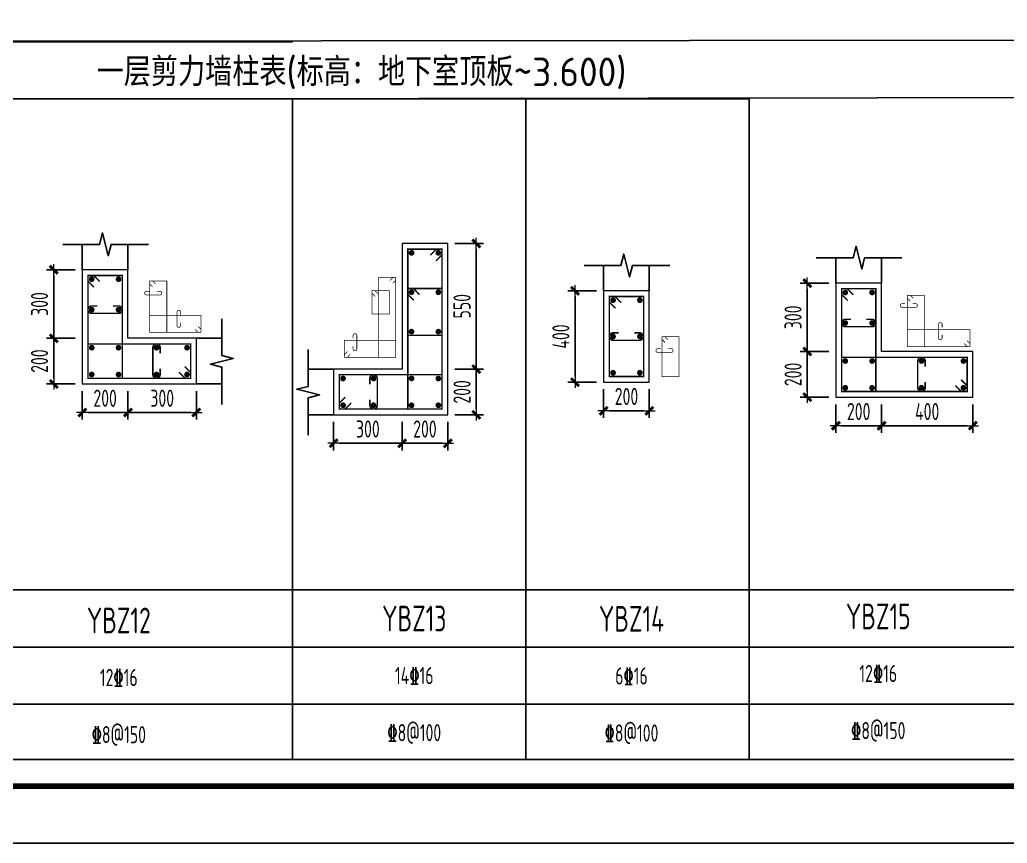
# Model space of a CAD drawing. Extents: x 580289 to 1106878, y -144605 to 78052.
# Drawn here: x 674911 to 692212, y 18652 to 33074 of the extents above; entities that cross this region are included whole.
import ezdxf
from ezdxf.enums import TextEntityAlignment as Align

# ---------------------------------------------------------------- set-up
doc = ezdxf.new("R2010")
doc.units = 0
doc.header["$LTSCALE"] = 100
doc.layers.get('0').update_dxf_attribs({"linetype": 'CONTINUOUS'})
doc.layers.get('Defpoints').update_dxf_attribs({"linetype": 'CONTINUOUS'})
for name, color, linetype, lineweight in [('REIN', 6, 'CONTINUOUS', 18), ('Z-柱大样外框', 7, 'CONTINUOUS', 18), ('Z-详图标注', 3, 'CONTINUOUS', 18)]:
    doc.layers.add(name, color=color, linetype=linetype, lineweight=lineweight)
for name, color, linetype in [('TAB', 7, 'CONTINUOUS'), ('THIN', 7, 'CONTINUOUS'), ('T图框', 7, 'CONTINUOUS'), ('图框', 254, 'CONTINUOUS')]:
    doc.layers.add(name, color=color, linetype=linetype)
doc.styles.get("Standard").update_dxf_attribs({"font": 'tssdeng.shx', "width": 0.7, "bigfont": 'tssdchn.shx'})
doc.styles.add('TCCAD_Dimension', font='Tssdeng.shx', dxfattribs={"width": 0.7, "bigfont": 'tssdchn.shx'})
doc.dimstyles.new('TCCAD_25_100', dxfattribs={"dimtxt": 300, "dimasz": 100, "dimexe": 125, "dimexo": 125, "dimgap": 100, "dimtad": 1, "dimdec": 0, "dimlfac": 0.25, "dimzin": 0, "dimdsep": 46, "dimtxsty": 'TCCAD_Dimension', "dimblk": '_TCDBK25_100', "dimcen": 0, "dimclrt": 7, "dimadec": 0, "dimazin": 0, "dimtfac": 1, "dimtdec": 0, "dimtix": 1, "dimtmove": 2, "dimatfit": 3, "dimfxl": 1, "dimtolj": 1, "dimtzin": 0, "dimarcsym": 0})

# ---------------------------------------------------------------- blocks, each defined once
blk = doc.blocks.new('_TCDBK25_100')
blk.add_line((-1, 0), (1, 0))
at = {"const_width": 0.5}
blk.add_lwpolyline([(-0.7, -0.7), (0.7, 0.7)], dxfattribs=at)
blk = doc.blocks.new('*D231')
at = {"layer": 'Defpoints', "color": 0}
for p in [(676007, 28696), (675507, 27496), (676007, 27496)]:
    blk.add_point(p, dxfattribs=at)
at = {"layer": 'Z-详图标注', "color": 0, "lineweight": -2}
for p, q in [((675882, 28696), (675382, 28696)), ((675507, 28596), (675507, 27596)), ((675882, 27496), (675382, 27496))]:
    blk.add_line(p, q, dxfattribs=at)
at = {"layer": 'Z-详图标注', "color": 0, "lineweight": -2, "xscale": 100, "yscale": 100, "zscale": 100}
for p, rotation in [((675507, 28696), 90), ((675507, 27496), 270)]:
    blk.add_blockref('_TCDBK25_100', p, dxfattribs=dict(at, rotation=rotation))
at = {"layer": 'Z-详图标注', "color": 7, "insert": (675257, 28096), "char_height": 300, "attachment_point": 5, "rotation": 90, "style": 'TCCAD_Dimension'}
blk.add_mtext('\\A1;300', dxfattribs=at)
blk = doc.blocks.new('*D232')
at = {"layer": 'Defpoints', "color": 0}
for p in [(676007, 27496), (675507, 26696), (676007, 26696)]:
    blk.add_point(p, dxfattribs=at)
at = {"layer": 'Z-详图标注', "color": 0, "lineweight": -2}
for p, q in [((675882, 27496), (675382, 27496)), ((675507, 27396), (675507, 26796)), ((675882, 26696), (675382, 26696))]:
    blk.add_line(p, q, dxfattribs=at)
at = {"layer": 'Z-详图标注', "color": 0, "lineweight": -2, "xscale": 100, "yscale": 100, "zscale": 100}
for p, rotation in [((675507, 27496), 90), ((675507, 26696), 270)]:
    blk.add_blockref('_TCDBK25_100', p, dxfattribs=dict(at, rotation=rotation))
at = {"layer": 'Z-详图标注', "color": 7, "insert": (675257, 27096), "char_height": 300, "attachment_point": 5, "rotation": 90, "style": 'TCCAD_Dimension'}
blk.add_mtext('\\A1;200', dxfattribs=at)
blk = doc.blocks.new('*D233')
at = {"layer": 'Defpoints', "color": 0}
for p in [(676007, 26696), (676807, 26696), (676807, 26196)]:
    blk.add_point(p, dxfattribs=at)
at = {"layer": 'Z-详图标注', "color": 0, "lineweight": -2}
for p, q in [((676007, 26571), (676007, 26071)), ((676807, 26571), (676807, 26071)), ((676107, 26196), (676707, 26196))]:
    blk.add_line(p, q, dxfattribs=at)
at = {"layer": 'Z-详图标注', "color": 0, "lineweight": -2, "xscale": 100, "yscale": 100, "zscale": 100, "rotation": 180}
blk.add_blockref('_TCDBK25_100', (676007, 26196), dxfattribs=at)
at = {"layer": 'Z-详图标注', "color": 0, "lineweight": -2, "xscale": 100, "yscale": 100, "zscale": 100}
blk.add_blockref('_TCDBK25_100', (676807, 26196), dxfattribs=at)
at = {"layer": 'Z-详图标注', "color": 7, "insert": (676407, 26446), "char_height": 300, "attachment_point": 5, "style": 'TCCAD_Dimension'}
blk.add_mtext('\\A1;200', dxfattribs=at)
blk = doc.blocks.new('*D234')
at = {"layer": 'Defpoints', "color": 0}
for p in [(676807, 26696), (678007, 26696), (678007, 26196)]:
    blk.add_point(p, dxfattribs=at)
at = {"layer": 'Z-详图标注', "color": 0, "lineweight": -2}
for p, q in [((676807, 26571), (676807, 26071)), ((678007, 26571), (678007, 26071)), ((676907, 26196), (677907, 26196))]:
    blk.add_line(p, q, dxfattribs=at)
at = {"layer": 'Z-详图标注', "color": 0, "lineweight": -2, "xscale": 100, "yscale": 100, "zscale": 100, "rotation": 180}
blk.add_blockref('_TCDBK25_100', (676807, 26196), dxfattribs=at)
at = {"layer": 'Z-详图标注', "color": 0, "lineweight": -2, "xscale": 100, "yscale": 100, "zscale": 100}
blk.add_blockref('_TCDBK25_100', (678007, 26196), dxfattribs=at)
at = {"layer": 'Z-详图标注', "color": 7, "insert": (677407, 26446), "char_height": 300, "attachment_point": 5, "style": 'TCCAD_Dimension'}
blk.add_mtext('\\A1;300', dxfattribs=at)
blk = doc.blocks.new('*D235')
at = {"layer": 'Defpoints', "color": 0}
for p in [(680410, 26157), (681610, 26157), (681610, 25657)]:
    blk.add_point(p, dxfattribs=at)
at = {"layer": 'Z-详图标注', "color": 0, "lineweight": -2}
for p, q in [((680410, 26032), (680410, 25532)), ((681610, 26032), (681610, 25532)), ((680510, 25657), (681510, 25657))]:
    blk.add_line(p, q, dxfattribs=at)
at = {"layer": 'Z-详图标注', "color": 0, "lineweight": -2, "xscale": 100, "yscale": 100, "zscale": 100, "rotation": 180}
blk.add_blockref('_TCDBK25_100', (680410, 25657), dxfattribs=at)
at = {"layer": 'Z-详图标注', "color": 0, "lineweight": -2, "xscale": 100, "yscale": 100, "zscale": 100}
blk.add_blockref('_TCDBK25_100', (681610, 25657), dxfattribs=at)
at = {"layer": 'Z-详图标注', "color": 7, "insert": (681010, 25907), "char_height": 300, "attachment_point": 5, "style": 'TCCAD_Dimension'}
blk.add_mtext('\\A1;300', dxfattribs=at)
blk = doc.blocks.new('*D236')
at = {"layer": 'Defpoints', "color": 0}
for p in [(681610, 26157), (682410, 26157), (682410, 25657)]:
    blk.add_point(p, dxfattribs=at)
at = {"layer": 'Z-详图标注', "color": 0, "lineweight": -2}
for p, q in [((681610, 26032), (681610, 25532)), ((682410, 26032), (682410, 25532)), ((681710, 25657), (682310, 25657))]:
    blk.add_line(p, q, dxfattribs=at)
at = {"layer": 'Z-详图标注', "color": 0, "lineweight": -2, "xscale": 100, "yscale": 100, "zscale": 100, "rotation": 180}
blk.add_blockref('_TCDBK25_100', (681610, 25657), dxfattribs=at)
at = {"layer": 'Z-详图标注', "color": 0, "lineweight": -2, "xscale": 100, "yscale": 100, "zscale": 100}
blk.add_blockref('_TCDBK25_100', (682410, 25657), dxfattribs=at)
at = {"layer": 'Z-详图标注', "color": 7, "insert": (682010, 25907), "char_height": 300, "attachment_point": 5, "style": 'TCCAD_Dimension'}
blk.add_mtext('\\A1;200', dxfattribs=at)
blk = doc.blocks.new('*D237')
at = {"layer": 'Defpoints', "color": 0}
for p in [(682410, 26957), (682910, 26957), (682410, 26157)]:
    blk.add_point(p, dxfattribs=at)
at = {"layer": 'Z-详图标注', "color": 0, "lineweight": -2}
for p, q in [((682535, 26957), (683035, 26957)), ((682910, 26257), (682910, 26857)), ((682535, 26157), (683035, 26157))]:
    blk.add_line(p, q, dxfattribs=at)
at = {"layer": 'Z-详图标注', "color": 0, "lineweight": -2, "xscale": 100, "yscale": 100, "zscale": 100}
for p, rotation in [((682910, 26957), 90), ((682910, 26157), 270)]:
    blk.add_blockref('_TCDBK25_100', p, dxfattribs=dict(at, rotation=rotation))
at = {"layer": 'Z-详图标注', "color": 7, "insert": (682660, 26557), "char_height": 300, "attachment_point": 5, "rotation": 90, "style": 'TCCAD_Dimension'}
blk.add_mtext('\\A1;200', dxfattribs=at)
blk = doc.blocks.new('*D238')
at = {"layer": 'Defpoints', "color": 0}
for p in [(682410, 29157), (682910, 29157), (682410, 26957)]:
    blk.add_point(p, dxfattribs=at)
at = {"layer": 'Z-详图标注', "color": 0, "lineweight": -2}
for p, q in [((682535, 29157), (683035, 29157)), ((682910, 27057), (682910, 29057)), ((682535, 26957), (683035, 26957))]:
    blk.add_line(p, q, dxfattribs=at)
at = {"layer": 'Z-详图标注', "color": 0, "lineweight": -2, "xscale": 100, "yscale": 100, "zscale": 100}
for p, rotation in [((682910, 29157), 90), ((682910, 26957), 270)]:
    blk.add_blockref('_TCDBK25_100', p, dxfattribs=dict(at, rotation=rotation))
at = {"layer": 'Z-详图标注', "color": 7, "insert": (682660, 28057), "char_height": 300, "attachment_point": 5, "rotation": 90, "style": 'TCCAD_Dimension'}
blk.add_mtext('\\A1;550', dxfattribs=at)
blk = doc.blocks.new('*D239')
at = {"layer": 'Defpoints', "color": 0}
for p in [(685141, 26727), (685941, 26727), (685941, 26227)]:
    blk.add_point(p, dxfattribs=at)
at = {"layer": 'Z-详图标注', "color": 0, "lineweight": -2}
for p, q in [((685141, 26602), (685141, 26102)), ((685941, 26602), (685941, 26102)), ((685241, 26227), (685841, 26227))]:
    blk.add_line(p, q, dxfattribs=at)
at = {"layer": 'Z-详图标注', "color": 0, "lineweight": -2, "xscale": 100, "yscale": 100, "zscale": 100, "rotation": 180}
blk.add_blockref('_TCDBK25_100', (685141, 26227), dxfattribs=at)
at = {"layer": 'Z-详图标注', "color": 0, "lineweight": -2, "xscale": 100, "yscale": 100, "zscale": 100}
blk.add_blockref('_TCDBK25_100', (685941, 26227), dxfattribs=at)
at = {"layer": 'Z-详图标注', "color": 7, "insert": (685541, 26477), "char_height": 300, "attachment_point": 5, "style": 'TCCAD_Dimension'}
blk.add_mtext('\\A1;200', dxfattribs=at)
blk = doc.blocks.new('*D240')
at = {"layer": 'Defpoints', "color": 0}
for p in [(684641, 28327), (685141, 28327), (685141, 26727)]:
    blk.add_point(p, dxfattribs=at)
at = {"layer": 'Z-详图标注', "color": 0, "lineweight": -2}
for p, q in [((685016, 28327), (684516, 28327)), ((684641, 26827), (684641, 28227)), ((685016, 26727), (684516, 26727))]:
    blk.add_line(p, q, dxfattribs=at)
at = {"layer": 'Z-详图标注', "color": 0, "lineweight": -2, "xscale": 100, "yscale": 100, "zscale": 100}
for p, rotation in [((684641, 28327), 90), ((684641, 26727), 270)]:
    blk.add_blockref('_TCDBK25_100', p, dxfattribs=dict(at, rotation=rotation))
at = {"layer": 'Z-详图标注', "color": 7, "insert": (684391, 27527), "char_height": 300, "attachment_point": 5, "rotation": 90, "style": 'TCCAD_Dimension'}
blk.add_mtext('\\A1;400', dxfattribs=at)
blk = doc.blocks.new('*D241')
at = {"layer": 'Defpoints', "color": 0}
for p in [(689209, 28463), (688709, 27263), (689209, 27263)]:
    blk.add_point(p, dxfattribs=at)
at = {"layer": 'Z-详图标注', "color": 0, "lineweight": -2}
for p, q in [((689084, 28463), (688584, 28463)), ((688709, 28363), (688709, 27363)), ((689084, 27263), (688584, 27263))]:
    blk.add_line(p, q, dxfattribs=at)
at = {"layer": 'Z-详图标注', "color": 0, "lineweight": -2, "xscale": 100, "yscale": 100, "zscale": 100}
for p, rotation in [((688709, 28463), 90), ((688709, 27263), 270)]:
    blk.add_blockref('_TCDBK25_100', p, dxfattribs=dict(at, rotation=rotation))
at = {"layer": 'Z-详图标注', "color": 7, "insert": (688459, 27863), "char_height": 300, "attachment_point": 5, "rotation": 90, "style": 'TCCAD_Dimension'}
blk.add_mtext('\\A1;300', dxfattribs=at)
blk = doc.blocks.new('*D242')
at = {"layer": 'Defpoints', "color": 0}
for p in [(689209, 27263), (688709, 26463), (689209, 26463)]:
    blk.add_point(p, dxfattribs=at)
at = {"layer": 'Z-详图标注', "color": 0, "lineweight": -2}
for p, q in [((689084, 27263), (688584, 27263)), ((688709, 27163), (688709, 26563)), ((689084, 26463), (688584, 26463))]:
    blk.add_line(p, q, dxfattribs=at)
at = {"layer": 'Z-详图标注', "color": 0, "lineweight": -2, "xscale": 100, "yscale": 100, "zscale": 100}
for p, rotation in [((688709, 27263), 90), ((688709, 26463), 270)]:
    blk.add_blockref('_TCDBK25_100', p, dxfattribs=dict(at, rotation=rotation))
at = {"layer": 'Z-详图标注', "color": 7, "insert": (688459, 26863), "char_height": 300, "attachment_point": 5, "rotation": 90, "style": 'TCCAD_Dimension'}
blk.add_mtext('\\A1;200', dxfattribs=at)
blk = doc.blocks.new('*D243')
at = {"layer": 'Defpoints', "color": 0}
for p in [(689209, 26463), (690009, 26463), (690009, 25963)]:
    blk.add_point(p, dxfattribs=at)
at = {"layer": 'Z-详图标注', "color": 0, "lineweight": -2}
for p, q in [((689209, 26338), (689209, 25838)), ((690009, 26338), (690009, 25838)), ((689309, 25963), (689909, 25963))]:
    blk.add_line(p, q, dxfattribs=at)
at = {"layer": 'Z-详图标注', "color": 0, "lineweight": -2, "xscale": 100, "yscale": 100, "zscale": 100, "rotation": 180}
blk.add_blockref('_TCDBK25_100', (689209, 25963), dxfattribs=at)
at = {"layer": 'Z-详图标注', "color": 0, "lineweight": -2, "xscale": 100, "yscale": 100, "zscale": 100}
blk.add_blockref('_TCDBK25_100', (690009, 25963), dxfattribs=at)
at = {"layer": 'Z-详图标注', "color": 7, "insert": (689609, 26213), "char_height": 300, "attachment_point": 5, "style": 'TCCAD_Dimension'}
blk.add_mtext('\\A1;200', dxfattribs=at)
blk = doc.blocks.new('*D244')
at = {"layer": 'Defpoints', "color": 0}
for p in [(690009, 26463), (691609, 26463), (691609, 25963)]:
    blk.add_point(p, dxfattribs=at)
at = {"layer": 'Z-详图标注', "color": 0, "lineweight": -2}
for p, q in [((690009, 26338), (690009, 25838)), ((691609, 26338), (691609, 25838)), ((690109, 25963), (691509, 25963))]:
    blk.add_line(p, q, dxfattribs=at)
at = {"layer": 'Z-详图标注', "color": 0, "lineweight": -2, "xscale": 100, "yscale": 100, "zscale": 100, "rotation": 180}
blk.add_blockref('_TCDBK25_100', (690009, 25963), dxfattribs=at)
at = {"layer": 'Z-详图标注', "color": 0, "lineweight": -2, "xscale": 100, "yscale": 100, "zscale": 100}
blk.add_blockref('_TCDBK25_100', (691609, 25963), dxfattribs=at)
at = {"layer": 'Z-详图标注', "color": 7, "insert": (690809, 26213), "char_height": 300, "attachment_point": 5, "style": 'TCCAD_Dimension'}
blk.add_mtext('\\A1;400', dxfattribs=at)
blk = doc.blocks.new('A$C72C84CBD')
at = {"layer": '图框', "color": 0}
for points in [[(0, 0), (0, 59400), (84100, 59400), (84100, 0)], [(0, 0), (84100, 0), (84100, 59400), (0, 59400)]]:
    blk.add_lwpolyline(points, close=True, dxfattribs=at)
at = {"layer": '图框', "color": 0, "const_width": 100}
blk.add_lwpolyline([(2500, 1000), (83100, 1000), (83100, 58400), (2500, 58400)], close=True, dxfattribs=at)
blk = doc.blocks.new('图框')
at = {"layer": 'T图框', "color": 4}
blk.add_blockref('A$C72C84CBD', (602717, 102744), dxfattribs=at)

msp = doc.modelspace()

# ---------------------------------------------------------------- linework, layer by layer
at = {"layer": 'REIN', "color": 210}
for points, const_width in [([(682104.1, 28950.8), (682210.2, 29056.9), (682310.2, 29056.9), (682310.2, 26256.9), (681710.2, 26256.9), (681710.2, 29056.9), (682310.2, 29056.9), (682310.2, 28956.9), (682204.1, 28850.8)], 25), ([(676213.1, 28389.8), (676107, 28495.9), (676107, 28595.9), (676707, 28595.9), (676707, 26795.9), (676107, 26795.9), (676107, 28595.9), (676207, 28595.9), (676313.1, 28489.8)], 25), ([(681396.2, 28508.5), (681449.2, 28561.5), (681499.2, 28561.5), (681499.2, 27161.5), (681199.2, 27161.5), (681199.2, 28561.5), (681499.2, 28561.5), (681499.2, 28511.5), (681446.2, 28458.5)], 12.5), ([(677241.1, 28395.4), (677188.1, 28448.4), (677188.1, 28498.4), (677488.1, 28498.4), (677488.1, 27598.4), (677188.1, 27598.4), (677188.1, 28498.4), (677238.1, 28498.4), (677291.1, 28445.4)], 12.5), ([(689415.4, 28157), (689309.3, 28263), (689309.3, 28363), (689909.3, 28363), (689909.3, 26563), (689309.3, 26563), (689309.3, 28363), (689409.3, 28363), (689515.4, 28257)], 25), ([(685346.7, 28020.8), (685240.6, 28126.9), (685240.6, 28226.9), (685840.6, 28226.9), (685840.6, 26826.9), (685240.6, 26826.9), (685240.6, 28226.9), (685340.6, 28226.9), (685446.7, 28120.8)], 25), ([(690514.5, 28145), (690461.5, 28198), (690461.5, 28248), (690761.5, 28248), (690761.5, 27348), (690461.5, 27348), (690461.5, 28248), (690511.5, 28248), (690564.5, 28195)], 12.5), ([(678035, 27701.4), (678088.1, 27648.4), (678088.1, 27598.4), (677188.1, 27598.4), (677188.1, 27898.4), (678088.1, 27898.4), (678088.1, 27598.4), (678038.1, 27598.4), (677985, 27651.4)], 12.5), ([(686215.6, 27422), (686162.5, 27475.1), (686162.5, 27525.1), (686462.5, 27525.1), (686462.5, 26825.1), (686162.5, 26825.1), (686162.5, 27525.1), (686212.5, 27525.1), (686265.6, 27472)], 12.5), ([(691508.4, 27451.1), (691561.5, 27398), (691561.5, 27348), (690461.5, 27348), (690461.5, 27648), (691561.5, 27648), (691561.5, 27348), (691511.5, 27348), (691458.4, 27401.1)], 12.5), ([(677801, 27002), (677907, 26895.9), (677907, 26795.9), (676107, 26795.9), (676107, 27395.9), (677907, 27395.9), (677907, 26795.9), (677807, 26795.9), (677701, 26902)], 25), ([(680702.2, 27214.5), (680649.2, 27161.5), (680599.2, 27161.5), (680599.2, 27461.5), (681499.2, 27461.5), (681499.2, 27161.5), (680599.2, 27161.5), (680599.2, 27211.5), (680652.2, 27264.5)], 12.5), ([(691403.3, 26769.1), (691509.3, 26663), (691509.3, 26563), (689309.3, 26563), (689309.3, 27163), (691509.3, 27163), (691509.3, 26563), (691409.3, 26563), (691303.3, 26669.1)], 25), ([(680716.2, 26362.9), (680610.2, 26256.9), (680510.2, 26256.9), (680510.2, 26856.9), (682310.2, 26856.9), (682310.2, 26256.9), (680510.2, 26256.9), (680510.2, 26356.9), (680616.2, 26462.9)], 25)]:
    msp.add_lwpolyline(points, dxfattribs=dict(at, const_width=const_width))
at = {"layer": 'REIN', "color": 6, "const_width": 50}
for points in [[(681750.2, 28991.9, 1), (681800.2, 28991.9, 1)], [(682220.2, 28991.9, 1), (682270.2, 28991.9, 1)], [(676147, 28530.9, 1), (676197, 28530.9, 1)], [(676617, 28530.9, 1), (676667, 28530.9, 1)], [(681750.2, 28301.9, 1), (681800.2, 28301.9, 1)], [(682220.2, 28301.9, 1), (682270.2, 28301.9, 1)], [(685280.6, 28161.9, 1), (685330.6, 28161.9, 1)], [(685750.6, 28161.9, 1), (685800.6, 28161.9, 1)], [(689349.3, 28298, 1), (689399.3, 28298, 1)], [(689819.3, 28298, 1), (689869.3, 28298, 1)], [(676147, 27995.9, 1), (676197, 27995.9, 1)], [(676617, 27995.9, 1), (676667, 27995.9, 1)], [(689349.3, 27763, 1), (689399.3, 27763, 1)], [(689819.3, 27763, 1), (689869.3, 27763, 1)], [(681750.2, 27611.9, 1), (681800.2, 27611.9, 1)], [(682220.2, 27611.9, 1), (682270.2, 27611.9, 1)], [(685280.6, 27526.9, 1), (685330.6, 27526.9, 1)], [(685750.6, 27526.9, 1), (685800.6, 27526.9, 1)], [(676147, 27330.9, 1), (676197, 27330.9, 1)], [(676617, 27330.9, 1), (676667, 27330.9, 1)], [(677282, 27330.9, 1), (677332, 27330.9, 1)], [(677817, 27330.9, 1), (677867, 27330.9, 1)], [(689349.3, 27098, 1), (689399.3, 27098, 1)], [(689819.3, 27098, 1), (689869.3, 27098, 1)], [(690684.3, 27098, 1), (690734.3, 27098, 1)], [(691419.3, 27098, 1), (691469.3, 27098, 1)], [(676147, 26860.9, 1), (676197, 26860.9, 1)], [(676617, 26860.9, 1), (676667, 26860.9, 1)], [(677282, 26860.9, 1), (677332, 26860.9, 1)], [(677817, 26860.9, 1), (677867, 26860.9, 1)], [(680550.2, 26791.9, 1), (680600.2, 26791.9, 1)], [(681085.2, 26791.9, 1), (681135.2, 26791.9, 1)], [(681750.2, 26791.9, 1), (681800.2, 26791.9, 1)], [(682220.2, 26791.9, 1), (682270.2, 26791.9, 1)], [(685280.6, 26891.9, 1), (685330.6, 26891.9, 1)], [(685750.6, 26891.9, 1), (685800.6, 26891.9, 1)], [(689349.3, 26628, 1), (689399.3, 26628, 1)], [(689819.3, 26628, 1), (689869.3, 26628, 1)], [(690684.3, 26628, 1), (690734.3, 26628, 1)], [(691419.3, 26628, 1), (691469.3, 26628, 1)], [(680550.2, 26321.9, 1), (680600.2, 26321.9, 1)], [(681085.2, 26321.9, 1), (681135.2, 26321.9, 1)], [(681750.2, 26321.9, 1), (681800.2, 26321.9, 1)], [(682220.2, 26321.9, 1), (682270.2, 26321.9, 1)]]:
    msp.add_lwpolyline(points, format="xyb", close=True, dxfattribs=at)
at = {"layer": 'REIN', "color": 6}
for points, const_width in [([(681816.2, 28160.8), (681710.2, 28266.9), (681710.2, 28366.9), (682310.2, 28366.9), (682310.2, 27546.9), (681710.2, 27546.9), (681710.2, 28366.9), (681810.2, 28366.9), (681916.2, 28260.8)], 25), ([(681137.2, 28228.5), (681084.2, 28281.5), (681084.2, 28331.5), (681384.2, 28331.5), (681384.2, 27921.5), (681084.2, 27921.5), (681084.2, 28331.5), (681134.2, 28331.5), (681187.2, 28278.5)], 12.5)]:
    msp.add_lwpolyline(points, dxfattribs=dict(at, const_width=const_width))
for points, const_width in [([(677316.4, 28320.1), (677366.4, 28320.1, -1), (677366.4, 28255.1), (677131.4, 28255.1, -1), (677131.4, 28320.1), (677181.4, 28320.1)], 12.5), ([(676542, 28060.9), (676642, 28060.9, -1), (676642, 27930.9), (676172, 27930.9, -1), (676172, 28060.9), (676272, 28060.9)], 25), ([(690556.5, 28103), (690606.5, 28103, -1), (690606.5, 28038), (690371.5, 28038, -1), (690371.5, 28103), (690421.5, 28103)], 12.5), ([(677731.4, 27770.1), (677731.4, 27720.1, -1), (677666.4, 27720.1), (677666.4, 27955.1, -1), (677731.4, 27955.1), (677731.4, 27905.1)], 12.5), ([(689744.3, 27828), (689844.3, 27828, -1), (689844.3, 27698), (689374.3, 27698, -1), (689374.3, 27828), (689474.3, 27828)], 25), ([(691071.5, 27553), (691071.5, 27503, -1), (691006.5, 27503), (691006.5, 27738, -1), (691071.5, 27738), (691071.5, 27688)], 12.5), ([(680751.7, 27494), (680751.7, 27544, -1), (680816.7, 27544), (680816.7, 27309, -1), (680751.7, 27309), (680751.7, 27359)], 12.5), ([(685675.6, 27591.9), (685775.6, 27591.9, -1), (685775.6, 27461.9), (685305.6, 27461.9, -1), (685305.6, 27591.9), (685405.6, 27591.9)], 25), ([(677372, 26960.9), (677372, 26860.9, -1), (677242, 26860.9), (677242, 27330.9, -1), (677372, 27330.9), (677372, 27230.9)], 25), ([(686274.2, 27313.4), (686324.2, 27313.4, -1), (686324.2, 27248.4), (686089.2, 27248.4, -1), (686089.2, 27313.4), (686139.2, 27313.4)], 12.5), ([(690774.3, 26728), (690774.3, 26628, -1), (690644.3, 26628), (690644.3, 27098, -1), (690774.3, 27098), (690774.3, 26998)], 25), ([(681045.2, 26691.9), (681045.2, 26791.9, -1), (681175.2, 26791.9), (681175.2, 26321.9, -1), (681045.2, 26321.9), (681045.2, 26421.9)], 25)]:
    msp.add_lwpolyline(points, format="xyb", dxfattribs=dict(at, const_width=const_width))
at = {"layer": 'TAB'}
for p, q in [((660838.3, 31687.8), (679691.2, 31687.8)), ((660838.3, 31687.8), (679691.2, 31687.8)), ((679691.2, 31687.8), (687691.2, 31687.8)), ((683779.5, 31687.8), (683779.5, 20115.8)), ((687691.2, 20115.8), (687691.2, 31687.8)), ((660838.3, 23087.8), (679691.2, 23087.8)), ((662638.3, 23087.8), (678638.3, 23087.8)), ((679691.2, 23087.8), (695691.2, 23087.8)), ((660838.3, 22087.8), (679691.2, 22087.8)), ((660838.3, 22087.8), (679691.2, 22087.8)), ((679691.2, 22087.8), (687691.2, 22087.8)), ((679691.2, 22087.8), (687691.2, 22087.8)), ((687691.2, 22087.8), (695691.2, 22087.8)), ((687691.2, 22087.8), (695691.2, 22087.8)), ((660838.3, 21087.8), (679691.2, 21087.8)), ((679691.2, 21087.8), (687691.2, 21087.8)), ((687691.2, 21087.8), (695691.2, 21087.8)), ((660838.3, 20115.8), (679691.2, 20115.8)), ((660838.3, 20115.8), (679691.2, 20115.8)), ((660838.3, 20115.8), (687477, 20115.8)), ((677891.2, 20115.8), (705994.3, 20115.8)), ((685891.2, 20115.8), (705994.3, 20115.8))]:
    msp.add_line(p, q, dxfattribs=at)
for points in [[(687477, 31687.8), (660838.3, 31687.8), (660838.3, 32687.8), (705994.3, 32730.6)], [(660838.3, 32687.8), (679691.2, 32687.8)], [(705994.3, 31730.6), (677891.2, 31687.8)], [(679691.2, 20115.8), (679691.2, 31687.8)]]:
    msp.add_lwpolyline(points, dxfattribs=at)
at = {"layer": 'THIN'}
for p, q in [((676007, 28695.9), (676007, 29140.5)), ((676807, 28695.9), (676807, 29140.5)), ((689209.3, 28463), (689209.3, 28907.6)), ((690009.3, 28463), (690009.3, 28907.6)), ((685140.6, 28326.9), (685140.6, 28771.5)), ((685940.6, 28326.9), (685940.6, 28771.5)), ((678007, 27495.9), (678451.7, 27495.9)), ((680410.2, 26956.9), (679965.5, 26956.9)), ((678007, 26695.9), (678451.7, 26695.9)), ((680410.2, 26156.9), (679965.5, 26156.9))]:
    msp.add_line(p, q, dxfattribs=at)
for points in [[(677164.6, 29140.5), (676510.8, 29140.5), (676460.8, 28940.5), (676360.8, 29340.5), (676310.8, 29140.5), (675664.4, 29140.5)], [(690366.9, 28907.6), (689713.1, 28907.6), (689663.1, 28707.6), (689563.1, 29107.6), (689513.1, 28907.6), (688866.7, 28907.6)], [(686298.2, 28771.5), (685644.4, 28771.5), (685594.4, 28571.5), (685494.4, 28971.5), (685444.4, 28771.5), (684798, 28771.5)], [(678451.7, 26338.3), (678451.7, 26992.1), (678251.7, 27042.1), (678651.7, 27142.1), (678451.7, 27192.1), (678451.7, 27838.5)], [(679965.5, 25799.3), (679965.5, 26453.1), (680165.5, 26503.1), (679765.5, 26603.1), (679965.5, 26653.1), (679965.5, 27299.5)]]:
    msp.add_lwpolyline(points, dxfattribs=at)
at = {"layer": 'Z-柱大样外框'}
for points in [[(680410.2, 26956.9), (680410.2, 26156.9), (682410.2, 26156.9), (682410.2, 29156.9), (681610.2, 29156.9), (681610.2, 26956.9), (680410.2, 26956.9)], [(676007, 28695.9), (676007, 26695.9), (678007, 26695.9), (678007, 27495.9), (676807, 27495.9), (676807, 28695.9), (676007, 28695.9)], [(689209.3, 28463), (689209.3, 26463), (691609.3, 26463), (691609.3, 27263), (690009.3, 27263), (690009.3, 28463), (689209.3, 28463)], [(685140.6, 28326.9), (685140.6, 26726.9), (685940.6, 26726.9), (685940.6, 28326.9), (685140.6, 28326.9)]]:
    msp.add_lwpolyline(points, close=True, dxfattribs=at)

# ---------------------------------------------------------------- block references
at = {"layer": 'T图框'}
msp.add_blockref('图框', (54333, -84091.7), dxfattribs=at)

# ---------------------------------------------------------------- texts
at = {"layer": 'TAB'}
msp.add_text('一层剪力墙柱表(标高：地下室顶板~3.600)', height=500, dxfattribs=at).set_placement((680900.3, 32161.5), align=Align.MIDDLE_CENTER)
at = {"layer": 'TAB', "width": 0.7}
for s, p in [('YBZ15', (689951.9, 22624.7)), ('YBZ12', (676646.6, 22553.8)), ('YBZ13', (681822.7, 22587.8)), ('YBZ14', (685628.1, 22582.1))]:
    msp.add_text(s, height=450, dxfattribs=at).set_placement(p, align=Align.MIDDLE_CENTER)
at = {"layer": 'TAB', "color": 7, "width": 0.7}
for s, p in [('12%%13216', (676646.6, 21553.8)), ('14\x8416', (681822.7, 21587.8)), ('6\x8416', (685628.1, 21582.1)), ('12\x8416', (689951.9, 21624.7)), ('\x848@100', (685628.1, 20582.1))]:
    msp.add_text(s, height=300, dxfattribs=at).set_placement(p, align=Align.MIDDLE_CENTER)
at = {"layer": 'TAB', "color": 1, "width": 0.7}
for s, p in [('%%1328@100', (681822.7, 20587.8)), ('\x848@150', (689951.9, 20624.7)), ('\x848@150', (676646.6, 20553.8))]:
    msp.add_text(s, height=300, dxfattribs=at).set_placement(p, align=Align.MIDDLE_CENTER)

# ---------------------------------------------------------------- dimensions: what is measured, and where the dimension line sits
at = {"layer": 'Z-详图标注'}
for base, p1, p2, angle, picture, middle in [((682910.2, 29156.9), (682410.2, 26956.9), (682410.2, 29156.9), 90, '*D238', (682660.2, 28056.9)), ((675507, 27495.9), (676007, 28695.9), (676007, 27495.9), 270, '*D231', (675257, 28095.9)), ((688709.3, 27263), (689209.3, 28463), (689209.3, 27263), 270, '*D241', (688459.3, 27863)), ((684640.6, 28326.9), (685140.6, 26726.9), (685140.6, 28326.9), 90, '*D240', (684390.6, 27526.9)), ((675507, 26695.9), (676007, 27495.9), (676007, 26695.9), 270, '*D232', (675257, 27095.9)), ((688709.3, 26463), (689209.3, 27263), (689209.3, 26463), 270, '*D242', (688459.3, 26863)), ((682910.2, 26956.9), (682410.2, 26156.9), (682410.2, 26956.9), 90, '*D237', (682660.2, 26556.9))]:
    dim = msp.add_linear_dim(base=base, p1=p1, p2=p2, angle=angle, dimstyle='TCCAD_25_100', dxfattribs=at)
    dim.commit()
    dim.dimension.update_dxf_attribs({"geometry": picture, "text_midpoint": middle})
for base, p1, p2, picture, middle in [((676807, 26195.9), (676007, 26695.9), (676807, 26695.9), '*D233', (676407, 26445.9)), ((678007, 26195.9), (676807, 26695.9), (678007, 26695.9), '*D234', (677407, 26445.9)), ((685940.6, 26226.9), (685140.6, 26726.9), (685940.6, 26726.9), '*D239', (685540.6, 26476.9)), ((690009.3, 25963), (689209.3, 26463), (690009.3, 26463), '*D243', (689609.3, 26213)), ((691609.3, 25963), (690009.3, 26463), (691609.3, 26463), '*D244', (690809.3, 26213)), ((681610.2, 25656.9), (680410.2, 26156.9), (681610.2, 26156.9), '*D235', (681010.2, 25906.9)), ((682410.2, 25656.9), (681610.2, 26156.9), (682410.2, 26156.9), '*D236', (682010.2, 25906.9))]:
    dim = msp.add_linear_dim(base=base, p1=p1, p2=p2, dimstyle='TCCAD_25_100', dxfattribs=at)
    dim.commit()
    dim.dimension.update_dxf_attribs({"geometry": picture, "text_midpoint": middle})

doc.saveas('drawing.dxf')
